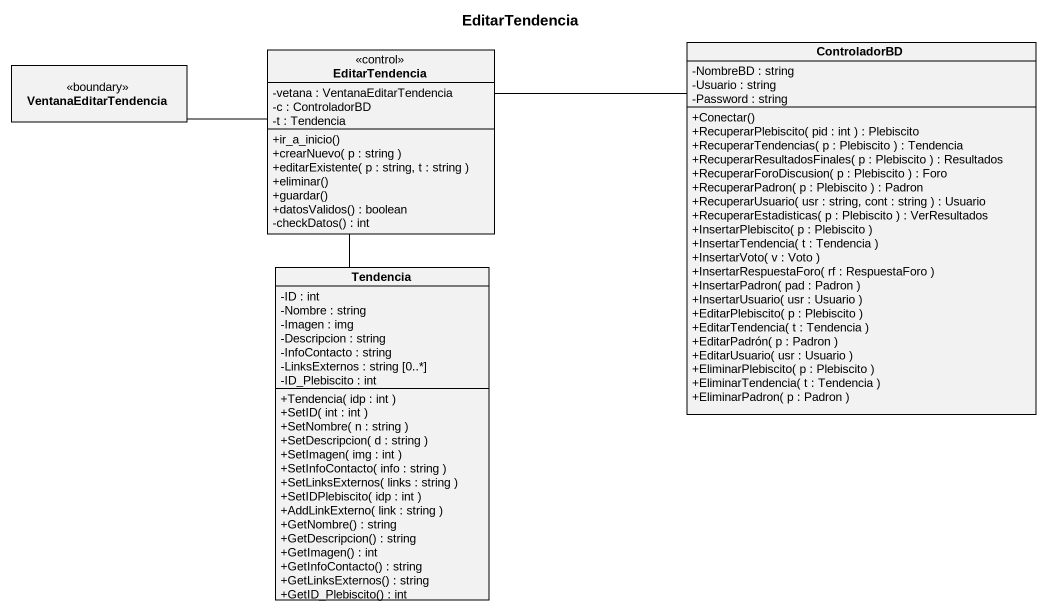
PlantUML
@startuml
title EditarTendencia
hide circle
hide empty members
skinparam classAttributeIconSize 0
class ControladorBD {
  -NombreBD : string
  -Usuario : string
  -Password : string
  +Conectar()
  +RecuperarPlebiscito( pid : int ) : Plebiscito
  +RecuperarTendencias( p : Plebiscito ) : Tendencia
  +RecuperarResultadosFinales( p : Plebiscito ) : Resultados
  +RecuperarForoDiscusion( p : Plebiscito ) : Foro
  +RecuperarPadron( p : Plebiscito ) : Padron
  +RecuperarUsuario( usr : string, cont : string ) : Usuario
  +RecuperarEstadisticas( p : Plebiscito ) : VerResultados
  +InsertarPlebiscito( p : Plebiscito )
  +InsertarTendencia( t : Tendencia )
  +InsertarVoto( v : Voto )
  +InsertarRespuestaForo( rf : RespuestaForo )
  +InsertarPadron( pad : Padron )
  +InsertarUsuario( usr : Usuario )
  +EditarPlebiscito( p : Plebiscito )
  +EditarTendencia( t : Tendencia )
  +EditarPadrón( p : Padron )
  +EditarUsuario( usr : Usuario )
  +EliminarPlebiscito( p : Plebiscito )
  +EliminarTendencia( t : Tendencia )
  +EliminarPadron( p : Padron )
}
class VentanaEditarTendencia <<boundary>>
class EditarTendencia <<control>> {
  -vetana : VentanaEditarTendencia
  -c : ControladorBD
  -t : Tendencia
  +ir_a_inicio()
  +crearNuevo( p : string )
  +editarExistente( p : string, t : string )
  +eliminar()
  +guardar()
  +datosValidos() : boolean
  -checkDatos() : int
}
class Tendencia {
  -ID : int
  -Nombre : string
  -Imagen : img
  -Descripcion : string
  -InfoContacto : string
  -LinksExternos : string [0..*]
  -ID_Plebiscito : int
  +Tendencia( idp : int )
  +SetID( int : int )
  +SetNombre( n : string )
  +SetDescripcion( d : string )
  +SetImagen( img : int )
  +SetInfoContacto( info : string )
  +SetLinksExternos( links : string )
  +SetIDPlebiscito( idp : int )
  +AddLinkExterno( link : string )
  +GetNombre() : string
  +GetDescripcion() : string
  +GetImagen() : int
  +GetInfoContacto() : string
  +GetLinksExternos() : string
  +GetID_Plebiscito() : int
}
VentanaEditarTendencia -right- EditarTendencia
EditarTendencia -right- ControladorBD
EditarTendencia -- Tendencia
@enduml
